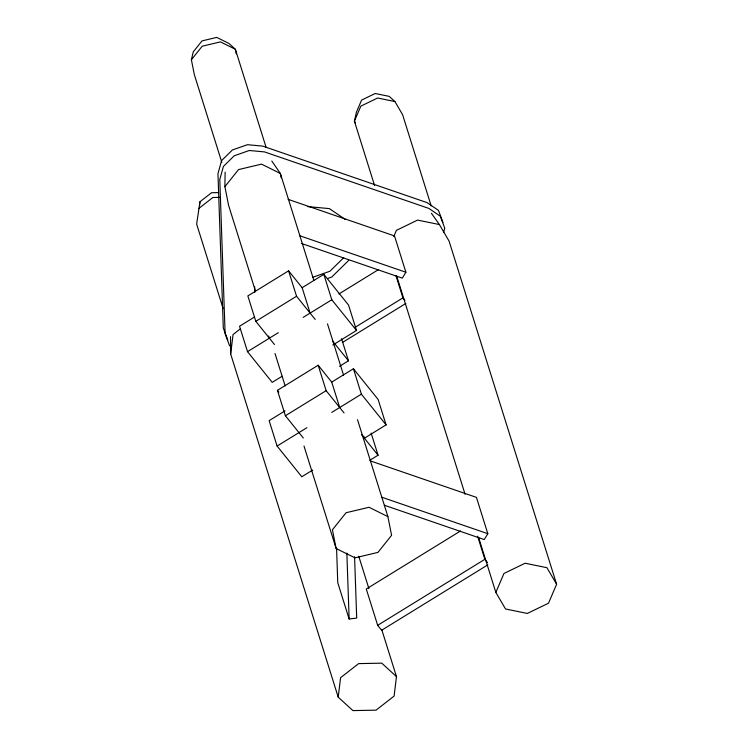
<?xml version="1.0" encoding="UTF-8"?>
<svg xmlns="http://www.w3.org/2000/svg" width="748" height="748" viewBox="0 0 748 748"><rect width="100%" height="100%" fill="white"/><g stroke="black" fill="none" stroke-linecap="round" stroke-linejoin="round"><path stroke-width="1.12" d="M255.47 291.14L228.589 205.354L224.886 186.673L225.129 172.133M218.425 192.591L211.562 192.722L199.968 201.764L196.649 224.11L223.147 308.653M199.557 205.176L199.968 201.764M381.817 629.825L396.477 676.622L394.103 696.079L376.057 710.161L352.906 710.6L338.208 697.145L230.674 354.01L233.058 334.543L240.276 328.905M338.208 697.145L340.592 677.679L358.638 663.607L381.789 663.167L396.477 676.622M221.857 162.456L194.321 74.576L191.385 59.756L193.246 51.883L202.007 40.906L216.761 37.4L228.879 43.403L235.377 49.303L266.054 147.188M443.564 232.563L444.78 228.205L440.282 216.181L428.856 208.412L264.549 151.919L249.262 150.498L234.208 155.799L223.418 166.411L219.79 179.483L225.129 333.86L229.627 345.885M393.719 236.649L396.421 230.337L417.58 220.09L439.394 224.55L449.081 241.108L556.615 584.253L548.499 603.206L527.331 613.454L505.526 608.984L495.84 592.425L478.729 537.84M495.84 592.425L503.956 573.473L525.115 563.235L546.928 567.695L556.615 584.253M288.102 199.342L394.514 235.929L405.893 272.244L402.302 278.134L301.379 243.437M370.036 460.787L476.439 497.373L487.818 533.689L484.236 539.579L384.407 505.255M191.385 59.756L202.194 46.217L220.417 41.879L235.377 49.303L236.274 53.856M224.886 186.673L238.528 169.59L261.501 164.13L280.36 173.48L313.88 280.435M343.678 257.723L329.924 271.244L312.692 277.312M348.736 260.351L331.747 277.05L327.437 278.565M198.538 208.673L212.853 197.509L219.734 197.379M310.111 313.113L302.145 287.69L288.588 270.832L247.85 295.918L255.816 321.331L274.46 344.51M254.46 317.059L239.547 326.231L247.513 351.654L272.216 382.359L282.155 376.235M302.145 287.69L323.828 274.338L348.531 305.044L356.497 330.457L332.823 345.034M255.816 321.331L296.545 296.255L288.588 270.832M338.938 293.955L378.638 269.504M247.513 351.654L278.321 332.682M303.155 317.395L331.794 299.761L323.828 274.338M355.281 327.213L402.92 297.872L396.029 275.872M342.369 342.528L405.893 303.417M303.323 438.019L285.399 415.748L277.433 390.325L318.171 365.248L331.729 382.106L339.695 407.52M339.536 366.305L348.484 360.807L341.556 338.704M285.035 410.858L269.14 420.647L277.106 446.06L301.799 476.766L312.729 470.034M331.729 382.106L353.421 368.745L378.123 399.451L386.08 424.873L364.398 438.225L363.706 436.009M285.399 415.748L326.137 390.662L318.171 365.248M277.106 446.06L306.914 427.706M331.747 412.41L361.387 394.168L353.421 368.745M370.12 460.104L378.067 455.214L371.139 433.111M460.572 530.949L366.286 589.013L377.665 625.319L381.63 630.246L487.827 564.852M377.665 625.319L484.854 559.317L477.617 536.213M336.563 548.004L337.759 582.711L349.138 619.017L356.693 618.054L354.571 556.746M307.606 206.588L329.382 208.608L345.473 219.547M431.185 205.896L402.592 114.678L394.916 101.55L377.618 98.007L360.845 106.132L354.402 121.157L374.626 185.682M299.481 235.657L405.893 272.244M381.415 497.102L487.818 533.689M387.894 516.625L369.035 507.275L346.062 512.735L332.421 529.808L336.123 548.499L354.982 557.849L377.955 552.389L391.587 535.306L387.894 516.625L357.516 419.693M394.916 101.55L389.203 96.361L375.187 93.5L361.602 100.082L356.385 112.247L354.402 121.157L355.506 123.037M402.92 297.872L404.902 300.341M331.794 299.761L356.497 330.457M296.545 296.255L315.198 319.433M332.636 341.107L348.484 360.807M361.387 394.168L386.08 424.873M484.854 559.317L487.5 562.599M326.137 390.662L344.052 412.943M361.49 434.607L378.067 455.214M277.433 390.325L278.864 392.102M431.4 213.227L439.394 224.55M271.814 161.035L280.36 173.48L281.229 177.874M442.956 222.399L438.459 210.366L427.033 202.605L262.726 146.112L247.438 144.691L232.385 149.993L221.595 160.605L217.967 173.667L223.306 328.045L227.803 340.078M396.683 276.021L465.116 494.391M327.493 323.884L343.556 375.131M358.769 556.297L368.895 588.601M275.021 353.533L285.147 385.846M303.997 446.004L336.123 548.499M268.682 335.983L269.374 338.19M346.857 553.09L349.138 619.017M254.629 286.568L254.825 292.346M230.515 336.637L230.674 354.01"/></g></svg>
